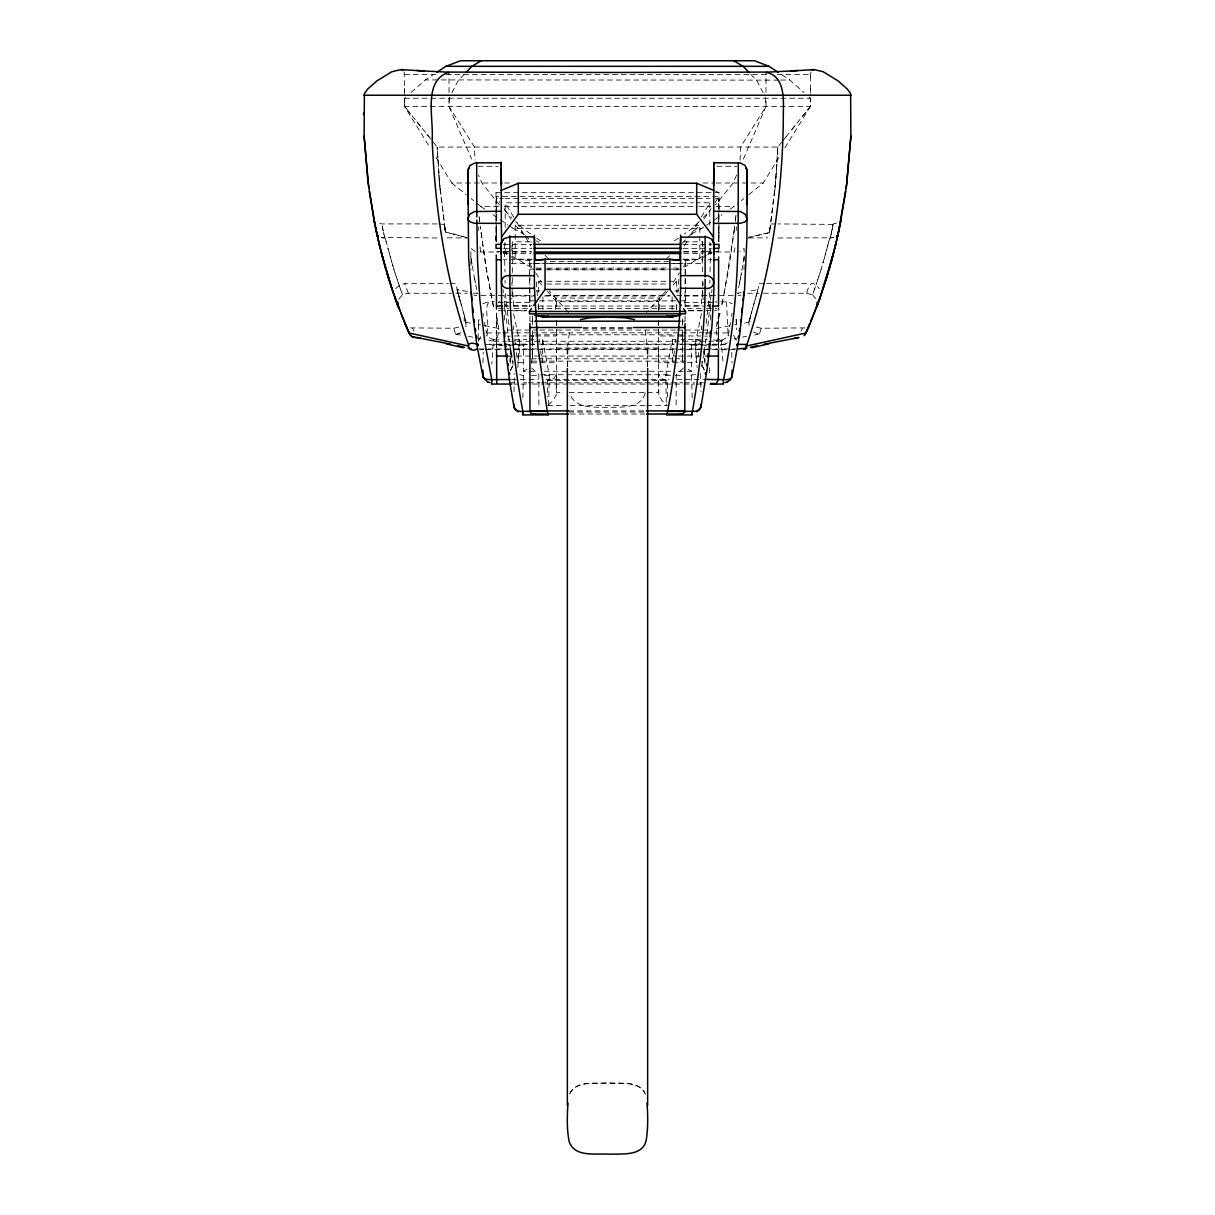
<?xml version="1.0" encoding="UTF-8"?>
<svg xmlns="http://www.w3.org/2000/svg" width="1215" height="1215" viewBox="0 0 1215 1215"><rect width="100%" height="100%" fill="white"/><g stroke="black" fill="none" stroke-linecap="round" stroke-linejoin="round"><path stroke-width="0.75" stroke-dasharray="5 3.75" d="M404.58 88.406L404.58 92.416M404.139 71.867L404.58 95.21M449.003 92.416L449.018 74.419M496.601 344.194L506.989 344.088M526.87 344.483L523.589 345.09L523.589 371.258L536.787 371.258M531.517 340.473L532.504 336.555L532.504 358.85L536.316 358.805M548.633 405.142L549.286 375.329L542.649 339.593L539.749 339.593M556.455 329.827L556.455 392.551L562.834 392.551M556.455 325.012L556.455 320.183M647.641 366.626L647.61 356.253M658.545 329.159L658.545 335.993L675.586 335.993M658.545 325.362L658.545 323.479M658.545 310.19L658.545 301.669L667.506 291.478M667.46 397.153L667.46 380.462L661.157 378.609L658.545 374.19L658.819 394.921L661.689 400.297L666.746 404.975M682.511 330.161L682.481 359.549L683.438 363.315M682.511 323.767L682.541 315.809M682.481 359.306L682.496 336.555L683.483 340.473M682.526 325.438L682.526 319.515M678.198 371.258L691.396 371.258L691.411 345.09L688.13 344.483M718.855 241.952L718.87 226.355M404.549 102.394L404.565 98.4L404.534 106.404L430.125 147.881M449.003 98.4L448.973 106.404L471.587 159.059M567.359 366.626L567.39 356.253M647.641 361.113L647.61 366.079M718.49 337.147L716.607 341.825L712.279 344.68M718.399 347.763L718.612 313.349M718.657 252.052L718.627 248.164M718.642 241.512L718.673 224.912M718.673 221.586L718.688 214.934M718.703 208.297L718.718 198.334L711.762 198.334M404.549 104.399L404.534 106.404L410.685 114.028M512.35 272.54L512.259 241.831L530.955 241.831M709.438 367.796L709.408 376.513M517.955 362.723C517.347 360.794 524.242 334.474 514.902 340.58M542.255 362.678L542.665 339.593M710.016 271.887L710.79 243.015M718.43 346.275L718.43 347.338L718.505 336.601M718.445 334.793L718.597 312.999M486.03 332.971C492.227 328.855 479.424 297.721 494.216 301.806M496.221 214.28L496.176 241.36M496.236 212.473L496.282 198.334L503.238 198.334M512.32 277.612L512.259 286.026M676.588 309.369L676.816 303.78M718.445 345.242L718.445 344.24L708.011 344.088M718.505 337.74L718.505 338.894M683.969 241.831L702.665 241.831L702.574 272.54M718.475 341.005L718.49 340.094M718.46 343.238L718.475 342.266M744.051 269.684L744.127 248.376L739.722 251.566M514.006 391.655L514.416 373.476M522.815 397.943L523.422 375.329L526.657 375.329M512.214 289.367L511.819 299.194M478.103 338.621L478.178 332.925M482.963 362.905L483.266 352.456M486.015 330.07L488.111 337.193L493.487 339.79L491.817 364.029M510.148 363.391L510.543 347.779L511.728 354.537M701.663 326.03L701.602 329.933M709.894 283.247L709.924 280.316M710.547 320.092L710.775 303.628M510.103 361.63L510.361 349.89M709.742 292.375L706.112 324.602M517.894 367.538L519.291 340.352M711.686 345.212L721.513 345.212L721.543 341.749M478.391 329.705L478.923 319.196M496.358 251.976L501.582 251.49M781.883 141.973L777.828 147.061L777.357 157.251M478.376 325.939L478.695 319.575M740.041 160.152L740.527 147.061L766.027 106.404L765.997 98.4M511.834 250.457L512.259 241.831M433.117 141.973L437.172 147.061L777.828 147.061L777.023 163.053M523.407 375.632L519.488 374.584M567.648 346.7L569.729 330.328M777.828 147.061L775.124 187.55L770.097 228.466M736.214 230.486L736.442 226.916M776.947 164.496L774.836 190.527L776.552 170.282M678.866 279.237L677.575 295.685M703.136 282.548L702.893 285.829M711.96 289.55L711.701 292.815M711.018 294.926L707.388 330.693L703.105 358.319M702.543 290.248L701.101 305.846L682.739 305.846M716.121 251.991L734.468 251.991L734.954 246.615M775.641 181.81L769.46 232.551L748.394 237.426M735.986 214.949L735.257 221.768M735.774 217.105L735.303 221.403M734.513 228.283L734.771 226.112M675.859 339.243L675.449 342.554M734.559 227.858L723.776 295.807M700.129 340.899L699.719 344.225M734.316 230L728.514 270.307L721.528 306.453M674.401 350.877L673.718 355.919M698.625 352.563L697.926 357.605M770.75 224L776.051 223.924M770.052 228.769L770.249 227.402M732.053 313.166L731.552 316.371M769.946 229.377L770.082 228.496M769.687 231.078L769.824 230.197M748.364 237.624L769.429 232.703L770.188 227.858M675.251 339.593L672.335 339.593L665.729 375.329L666.367 405.142M769.672 231.154L769.46 232.551M744.172 257.003L740.573 277.795M743.595 260.602L743.869 258.871M810.861 71.867L810.405 78.413M703.272 354.537L704.457 347.779L704.852 363.391M758.707 286.558L748.865 322.036L749.139 326.516M741.196 274.408L741.514 272.692M730.488 322.491L729.683 326.698M832.943 225.276L833.201 223.924L837.621 222.74M833.11 224.395L777.813 223.924M740.239 279.511L740.558 277.84M701.419 313.728L695.299 343.632L697.106 367.538M701.587 366.459L702.832 359.944M739.92 281.227L740.239 279.556M701.769 362.602L702.027 361.25M832.7 226.567L832.928 225.337M739.586 282.958L739.905 281.272M739.571 282.989L738.204 289.823M832.822 225.944L831.91 230.486M832.138 229.346L832.351 228.314M464.115 321.261L464.327 316.173L466.089 325.757L466.332 323.539M831.06 234.541L831.88 230.622M831.622 231.883L830.361 237.791L832.138 237.912M478.391 341.142L481.459 335.173M722.94 299.908L721.467 306.727M728.985 330.07C729.623 338.165 721.406 342.433 713.478 339.775M831.895 237.745L830.149 237.988L830.68 236.302M719.933 313.516C716.592 316.69 711.914 345.835 725.993 340.215M719.979 313.333L717.351 324.299M727.861 335.143L729.03 335.993M759.39 283.703L764.812 283.657M828.858 241.36L829.678 237.988L831.956 237.927M716.288 328.49L730.564 325.544M828.812 241.542L822.13 265.964M827.916 245.081L823.132 262.607M510.497 370.545L513.322 365.092M804.983 327.883L761.213 328.247L759.542 333.791M749.002 321.58L757.932 289.732L747.696 291.403M749.579 319.712L750.688 316.097L750.885 321.246M750.369 317.13L750.035 318.239M821.067 269.426L822.099 266.07M749.898 318.695L749.397 320.304M754.637 335.021L759.527 333.852M753.3 331.984L759.421 334.216M820.003 272.874L821.051 269.517M818.895 276.306L819.973 272.95M817.771 279.723L818.88 276.367M816.632 283.125L817.756 279.769M645.241 393.068C640.73 409.182 620.652 406.934 607.5 407.389C594.348 406.934 574.27 409.182 569.759 393.068M813.048 293.24L816.617 283.171M763.43 293.24L806.669 293.24C808.962 285.51 810.785 278.159 819.305 288.654M814.263 289.899L815.447 286.543M478.649 340.139L479.363 338.21M812.516 294.683L816.207 299.209M510.634 370.013L512.533 366.049M531.562 363.315L532.504 348.234M531.76 362.814L556.455 362.723L556.455 344.27M569.759 1093.925C576.123 1079.998 594.97 1083.962 607.5 1082.899C619.984 1083.917 638.012 1080.15 645.089 1093.272M736.579 175.021L733.146 182.994L715.453 205.016M743.413 159.059L765.982 106.404L765.404 97.109M802.31 328.278L801.019 331.194M398.793 299.209L402.013 295.26L407.101 293.316L451.57 293.24M569.911 1093.272C576.867 1080.256 595.456 1084.266 607.5 1082.899C619.483 1084.312 639.12 1080.089 645.241 1093.925M449.596 97.109L449.018 106.404L474.473 147.061L474.959 160.152M451.889 92.704L458.207 80.57L464.191 74.343M701.328 217.151L709.818 202.799L697.03 202.799M683.422 367.993L676.223 374.676L676.132 406.858M684.318 245.855L687.72 240.114M691.138 234.374L697.942 222.892M748.729 194.734L763.278 182.994L778.982 157.464M784.875 147.881L810.405 106.404L810.451 104.399M673.171 282.442L679.352 272.935M683.483 266.601L685.549 263.427L679.899 263.427M703.865 219.232L710.927 208.676M714.952 202.647L718.991 196.602L496.009 196.602L500.048 202.647M782.9 140.712L787.988 134.349M792.058 129.276L796.129 124.188M785.953 136.9L808.415 108.94M802.264 116.564L810.466 106.404L810.435 98.4L810.435 100.405M395.695 288.654L399.659 285.009L404.792 283.657L448.396 283.657M673.11 285.085L676.466 281.257L669.571 281.257M665.896 291.038L646.608 312.468M682.04 243.425L687.113 238.231M688.389 236.94L699.825 225.261L515.206 225.261L515.206 259.175L531.259 260.618M699.232 221.495L692.413 228.314L684.409 233.918M703.333 217.409L710.168 210.575M666.033 259.327L670.042 255.347M485.97 335.993L487.139 335.143M809.114 97.079L810.405 98.218L810.405 106.404L404.534 106.404L404.595 98.218L405.886 97.079M411.065 92.492L425.311 79.917L433.056 74.814M727.481 342.919L721.513 345.136L723.183 364.029M710.38 304.692L707.813 305.557M526.961 369.132L523.589 371.258M730.154 209.223L737.809 203.558M741.454 200.612L743.869 198.653M482.811 303.704L488.476 301.806M674.401 240.919L678.395 238.125M691.563 233.918L701.966 228.314L722.09 214.675M548.345 404.914L553.311 400.297L556.181 394.921L556.455 374.114L553.843 378.609L547.54 380.462L547.54 397.153M460.819 332.576L459.938 333.062M489.007 340.215C503.177 345.85 498.332 316.401 495.021 313.333M703.029 256.031L684.318 267.103M708.117 253.024L709.818 252.006L709.818 242.787M706.219 255.56L699.825 259.175L683.817 260.618M707.813 254.664L712.597 251.945M496.009 240.95L496.009 192.653L499.441 191.211M695.512 374.584L688.343 375.329M458.845 327.017L453.772 328.247L410.017 327.883M833.809 237.381L832.564 237.654M833.718 237.411L832.746 237.624M741.074 295.139L738.128 295.534M734.225 338.59L736.275 338.21M741.317 292.526L737.49 293.24L741.803 293.24M734.619 324.8L736.639 324.435M742.411 337.071L746.496 336.358M744.719 323.053L748.744 322.4M455.838 334.262L459.543 333.244L455.61 334.277L453.772 328.247M455.974 334.247L460.364 335.021M668.964 261.62L546.127 261.62M513.337 305.861L532.261 305.846M707.662 336.13L704.746 336.13M479.925 252.006L498.879 251.991M778.724 80.129L425.311 79.917M780.546 80.099L789.689 79.917L803.935 92.492M510.254 336.13L507.338 336.13M437.02 237.988L381.191 237.381M383.15 237.943L384.806 237.791L383.09 230.486M518.927 362.678L527.674 362.678M687.326 362.678L697.121 362.738M555.771 380.462L659.532 380.462M385.125 237.988L386.188 241.542M486.926 332.925L501.218 332.925M691.578 375.359L692.186 397.943M404.595 74.419L437.916 74.419M446.239 74.419L768.761 74.419M777.084 74.419L810.405 74.419L810.42 95.21M404.595 98.218L810.405 98.218M478.194 166.273L498.104 166.273M716.896 166.273L736.806 166.273M436.018 157.464L451.722 182.994L502.63 182.994M504.529 182.994L512.077 182.994M702.923 182.994L714.253 182.994M716.151 182.994L763.278 182.994M496.009 192.653L718.991 192.653L718.991 240.95M504.969 198.334L710.031 198.334M505.182 227.402L505.182 202.799L693.37 202.799M477.191 203.558L480.821 206.489L500.732 206.489M504.514 206.489L519.625 206.489M521.524 206.489L697.258 206.489M699.141 206.489L710.486 206.489M716.075 206.489L734.179 206.489M437.187 223.924L381.799 223.924L377.379 222.74M438.949 223.924L444.31 224.502M509.009 225.595L513.034 228.314L701.966 228.314M447.317 237.791L468.033 237.988M748.698 237.988L767.683 237.791M777.98 237.988L829.966 237.791M503.572 244.382L531.912 244.382M683.088 244.382L711.428 244.382M503.572 248.331L531.912 248.331M683.088 248.331L711.428 248.331M503.314 251.49L531.107 251.49M683.893 251.49L702.999 251.49M704.73 251.49L711.686 251.49M713.418 251.49L718.627 251.49M503.466 251.991L510.862 252.006M512.487 252.006L531.714 252.006M683.286 252.006L711.534 251.991M503.238 253.54L531.046 253.54M683.954 253.54L703.075 253.54M708.284 253.54L711.762 253.54M532.17 259.175L515.206 259.175L508.812 255.56M682.876 259.175L699.825 259.175L699.825 225.261M503.314 259.721L506.792 259.721M510.27 259.721L531.092 259.721M683.908 259.721L702.999 259.721M708.208 259.721L711.686 259.721M533.218 263.427L678.016 263.427M511.242 263.609L531.866 263.609M535.299 263.609L542.179 263.609M547.327 263.609L667.612 263.609M669.328 263.609L703.698 263.609M536.134 268.105L541.769 268.105M547.403 268.105L667.597 268.105M673.231 268.105L678.866 268.105M534.797 269.107L529.953 269.107L529.953 273.071M536.407 269.107L681.812 269.107M536.164 269.852L541.799 269.852M547.433 269.852L667.567 269.852M673.201 269.852L678.836 269.852M538.534 292.116L538.534 281.257L545.429 281.257M547.145 281.257L667.855 281.257M450.188 283.657L455.595 283.657L465.998 321.58L456.977 289.367M766.604 283.657L810.208 283.657M546.644 284.021L668.387 284.021M536.18 290.886L539.931 290.886M675.069 290.886L678.821 290.886M455.898 293.24L467.426 293.24M473.197 293.24L477.51 293.24L473.683 292.526M747.574 293.24L759.102 293.24M480.836 295.534L534.448 295.534M545.839 295.534L669.192 295.534M676.785 295.534L682.481 295.534M684.379 295.534L734.164 295.534M512.138 296.02L534.266 296.02M544.472 296.02L670.452 296.02M684.06 296.02L702.786 296.02L703.181 300.044M529.953 300.88L537.516 300.88M539.399 300.88L679.382 300.88M681.266 300.88L685.047 300.88M498.53 301.806L499.957 301.806M504.271 301.806L507.141 301.806M547.494 291.478L556.455 301.669L658.545 301.669L658.545 309.992M707.859 301.806L710.729 301.806M715.043 301.806L716.47 301.806M720.784 301.806L727.952 301.912L732.189 303.704M498.302 302.474L532.474 302.474M684.334 302.474L706.006 302.474M707.798 302.474L716.835 302.474M504.073 306.043L511.667 306.043M513.565 306.043L530.636 306.043M538.23 306.043L676.77 306.043M684.364 306.043L705.232 306.043M707.13 306.043L710.927 306.043M498.256 308.61L508.66 308.61M513.869 308.61L527.735 308.61M538.139 308.61L676.877 308.61M687.28 308.61L701.146 308.61M706.355 308.61L716.759 308.61M498.393 310.63L526.611 310.615M688.389 310.615L716.607 310.63M512.533 310.797L526.353 310.797M688.601 310.797L702.407 310.797M529.953 321.2L533.188 321.2M681.812 321.2L685.047 321.2M583.261 327.503L631.739 327.503M583.124 328.551L631.876 328.551M507.308 330.04L537.881 330.04M539.582 330.04L675.419 330.04M677.12 330.04L707.692 330.04M502.995 332.925L513.641 332.834M515.524 332.834L703.288 332.834M704.882 332.925L712.005 332.925M713.782 332.925L728.97 332.971M535.618 334.808L675.601 334.808M677.484 334.808L683.164 334.808M514.294 335.963L526.535 335.963M531.122 335.963L534.175 335.963M680.825 335.963L683.878 335.963M688.465 335.963L700.706 335.963M529.953 335.993L533.734 335.993M535.633 335.993L556.455 335.993L556.455 329.159M677.484 335.993L683.164 335.993M493.487 339.79L501.522 339.775M507.946 339.775L509.556 339.775M514.37 339.775L526.642 339.593M531.016 339.593L533.932 339.593M681.068 339.593L683.984 339.593M688.358 339.593L700.63 339.775M705.444 339.775L707.054 339.775M493.928 341.248L506.351 341.248M508.128 341.248L706.872 341.248M708.649 341.248L721.072 341.248M512.198 344.088L534.721 344.088M538.184 344.088L675.084 344.088M676.816 344.088L699.354 344.088M485.757 344.361L503.147 344.361M504.878 344.361L534.448 344.361M541.404 344.361L673.596 344.361M680.552 344.361L710.122 344.361M711.853 344.361L727.512 344.361M496.434 313.349L496.555 345.09L501.962 345.09M509.176 345.09L514.583 345.09M523.589 345.09L516.375 345.09L519.701 345.212M691.411 345.09L698.686 345.09L695.299 345.212M700.493 345.09L705.945 345.09M503.314 345.212L492.272 345.121L487.519 342.919M508.234 345.212L509.875 345.212M705.125 345.212L706.766 345.212M556.455 347.991L658.545 347.991L658.545 362.723L685.047 362.723M479.12 348.963L735.88 348.963M479.804 349.449L483.524 349.449M485.393 349.449L492.85 349.449M494.702 349.449L502.159 349.449M504.028 349.449L511.485 349.449M513.337 349.449L526.384 349.449M528.252 349.449L535.709 349.449M537.562 349.449L673.657 349.449M677.438 349.449L735.197 349.449M507.992 356.056L540.204 356.056M542.103 356.056L676.679 356.056M678.577 356.056L707.009 356.056M538.215 358.805L672.989 358.805M674.887 358.805L682.481 358.805M531.836 361.144L685.047 361.144M544.335 371.258L670.665 371.258M540.751 374.721L670.498 374.721M531.502 375.329L539.597 375.329M544.442 375.329L549.286 375.329M665.714 375.329L670.558 375.329M675.403 375.329L683.498 375.329M511.53 379.46L538.367 379.475M545.945 379.475L669.055 379.475M676.634 379.475L703.47 379.46M547.54 380.462L554.526 380.462M659.912 380.462L667.46 380.462M510.011 382.786L514.993 382.786M523.301 382.786L526.627 382.786M528.282 382.786L539.916 382.786M541.586 382.786L563.183 382.786M566.509 382.786L669.526 382.786M671.181 382.786L682.815 382.786M684.47 382.786L694.448 382.786M699.43 382.786L703.637 382.786M513.611 384.062L519.245 384.062M521.129 384.062L530.515 384.062M532.398 384.062L543.652 384.062M545.535 384.062L568.073 384.062M569.941 384.062L694.783 384.062M696.666 384.062L702.361 384.062M569.212 392.551L645.788 392.551M647.382 392.551L658.545 392.551L658.545 329.827M547.54 405.43L562.53 405.43M570.017 405.43L644.983 405.43M646.851 405.43L667.46 405.43M568.726 410.898L646.274 410.898M568.954 412.052L646.046 412.052M570.351 414.011L644.649 414.011M513.854 305.846L512.457 290.248M806.669 293.24L812.44 294.896M383.105 237.745L384.684 237.791L384.274 236.105M476.872 295.534L473.926 295.139M761.213 328.247L756.14 327.017M382.664 237.882L381.282 237.411M467.304 291.403L457.068 289.732L457.584 291.737M458.359 289.929L457.083 289.732L461.305 305.709M470.281 323.053L466.256 322.4L466.317 323.205M468.504 336.358L472.589 337.071M507.232 305.572L504.62 304.692M478.361 324.435L480.381 324.8M484.436 325.544L498.712 328.49M478.725 338.21L480.776 338.59M466.606 237.426L445.465 232.019L466.636 237.624M475.278 251.566L470.873 248.376L470.949 269.684M715.559 191.211L718.991 192.653M691.396 371.258L688.024 369.132M700.144 340.595L695.633 339.593L696.073 362.678M513.034 228.314L523.437 233.918M536.423 240.919L539.02 242.332M502.418 251.945L507.217 254.664M531.532 267.604L511.971 256.031M506.883 253.024L505.182 252.006L505.182 242.787M781.944 74.814L789.689 79.917M480.821 206.489L484.846 209.223M492.91 214.675L507.673 224.684M530.591 233.918L522.587 228.314L515.768 221.495M536.605 238.125L540.599 240.919M451.722 182.994L466.271 194.734M471.131 198.653L473.546 200.612M545.049 255.347L549.058 259.327M504.832 210.575L511.667 217.409M733.541 335.173L736.609 341.142M515.206 225.261L524.121 234.343M525.396 235.634L531.76 242.119M750.809 74.343L756.793 80.57L763.111 92.704M701.678 365.092L704.503 370.545M568.468 312.468L549.134 291.038M541.89 285.085L538.534 281.257M406.585 108.94L422.942 129.276M499.547 205.016L481.854 182.994L478.421 175.021M416.821 121.652L432.1 140.712M427.012 134.349L429.047 136.9M504.088 208.676L511.166 219.232M702.467 366.049L704.366 370.013M529.451 263.427L531.532 266.601M535.663 272.935L541.86 282.442M523.862 234.374L515.357 220.021M525.579 237.244L530.682 245.855M513.672 217.151L505.182 202.799M531.578 367.993L538.868 374.721L538.868 406.858M413.981 331.194L412.69 328.278M408.331 293.24L404.792 283.687M735.637 338.21L736.351 340.139M402.53 294.789L398.368 283.125M399.538 286.512L400.737 289.884M397.229 279.723L398.383 283.171M396.105 276.306L397.244 279.769M394.996 272.874L396.12 276.367M393.933 269.426L395.027 272.95M393.949 269.517L387.038 244.914M392.901 266.07L387.95 248.452M645.271 330.328L647.352 346.7M386.142 241.36L387.084 245.081M497.664 324.344L495.659 316.082M493.533 306.727L485.924 266.89L480.229 226.112M493.472 306.453L486.486 270.307L480.441 227.858M383.986 234.723L383.378 231.883M383.12 230.622L381.89 224.441M476.796 289.838L475.414 282.958M382.679 228.42L382.892 229.468M485.317 326.698L484.512 322.491M382.3 226.567L382.467 227.387M512.973 361.25L513.231 362.602M475.08 281.227L475.43 282.989M513.581 313.728L519.245 340.094M512.168 359.944L513.413 366.459M475.095 281.272L474.427 277.795M474.761 279.556L471.967 263.959M511.895 358.319L507.612 330.693L503.982 294.926M471.678 262.227L471.982 264.065M471.693 262.334L471.116 258.749M471.405 260.602L470.828 257.003M483.449 316.371L482.947 313.166M445.419 231.792L445.1 229.757M445.176 230.197L445.328 231.199M445.161 230.06L445.282 230.896M439.298 181.081L445.571 232.703M444.963 228.784L445.146 229.984M444.903 228.39L445.055 229.377M444.842 228.01L445.009 229.073M444.781 227.645L444.903 228.466M444.736 227.296L444.857 228.162M444.751 227.402L444.508 225.823M508.888 324.602L505.258 292.375M517.074 357.605L516.375 352.563M444.812 227.858L439.359 181.81L437.172 147.061L437.643 157.251M541.283 355.919L540.599 350.877M726.524 301.806L727.998 332.925M515.281 344.225L514.871 340.899M539.551 342.554L539.141 339.243M479.743 221.768L479.014 214.949M479.697 221.403L479.226 217.105M538.184 303.78L538.412 309.369M439.359 181.81L440.164 190.527L437.172 147.061M480.046 246.615L480.532 251.991M537.425 295.685L536.134 279.237M439.238 180.367L438.448 170.282M504.21 243.015L504.984 271.887M503.299 292.815L503.04 289.55M512.107 285.829L511.864 282.548M736.077 319.196L736.609 329.705M478.558 226.916L478.786 230.486M736.305 319.575L736.624 325.939M702.665 241.831L703.166 251.794M731.734 352.456L732.038 362.905M700.584 373.476L700.994 391.655M672.335 339.593L672.745 362.678M496.191 239.446L496.13 237.593L496.191 240.904M704.639 349.89L704.897 361.63M513.398 329.933L513.337 326.03M721.513 339.881L721.528 341.035M702.786 296.02L702.71 289.367M505.076 280.316L505.106 283.247M504.453 320.092L504.286 304.282M702.665 286.026L702.604 277.612M567.39 366.079L567.359 361.113M496.16 235.33L496.206 242.028M496.449 313.075L496.57 333.426M496.555 345.09L496.57 347.854L496.586 336.479M718.855 209.117L718.718 198.334L718.718 208.676M532.504 355.539L532.519 358.805L532.504 330.161M810.42 88.406L810.42 92.416M765.997 92.416L765.982 74.419M532.459 315.809L532.489 323.767M532.474 319.515L532.474 325.438M532.504 336.555L532.504 342.129M496.312 214.934L496.328 221.586M496.328 228.223L496.358 241.512M718.718 212.124L718.718 222.482M718.718 225.929L718.718 239.735M709.818 202.799L709.818 227.402M685.549 261.043L685.549 306.393M685.047 269.107L685.047 275.577M685.047 278.812L685.047 285.282M685.047 290.947L685.047 306.772M685.047 316.022L685.047 321.945M676.466 281.257L676.466 292.116M676.466 305.208L676.466 309.597M672.138 296.885L672.138 309.734M659.669 309.339L659.669 298.055L555.377 298.055L555.377 309.339M658.545 320.183L658.545 324.997M556.455 301.669L556.455 310.19M556.455 323.479L556.455 325.362M542.892 296.885L542.892 309.734M538.534 305.208L538.534 309.597M529.953 275.577L529.953 285.282M529.953 288.517L529.953 306.772M529.953 316.022L529.953 321.945M529.451 261.043L529.451 306.393M496.282 198.334L496.282 212.124M496.282 215.587L496.282 222.482M496.282 225.929L496.282 239.735M466.089 325.726L465.846 326.562L466.074 325.833"/><path stroke-width="1.5" d="M368.798 188.143L364.105 136.186L364.394 93.525L367.75 89.014L376.893 80.904L391.792 71.761L400.859 69.589L424.415 71.047L416.912 70.47M491.741 379.688L510.011 379.46M496.722 383.363L496.601 350.36M509.905 283.596C509.92 326.471 515.054 369.208 522.83 411.338L547.282 411.338L548.162 414.68M509.905 275.896L509.875 235.756M518.152 411.915L514.127 407.45L509.814 382.619L504.605 342.873L501.643 305.041L501.005 243.076L503.83 238.687L509.89 236.788M522.815 413.723L522.83 414.558L522.83 411.733M534.372 235.467L534.372 235.285M647.641 368.464L647.641 1105.453M680.628 235.832L680.613 235.103M680.597 285.039L680.628 236.773L679.975 260.101M705.125 236.075L705.095 276.792M713.691 211.835L713.433 242.894M713.843 162.461L713.812 165.802M723.259 381.738L723.244 383.636M738.204 213.172L738.204 214.083M732.068 370.302L731.962 376.878L739.601 335.355L744.567 289.519L746.891 238.292L747.21 169.903L744.992 165.407L740.391 162.992L713.828 162.78M476.812 220.158L477.571 261.544L479.834 299.665L484.755 342.098L491.741 379.46L490.161 379.657L485.21 379.141L483.054 376.923L477.009 345.713L472.817 315.125L468.656 257.504L467.76 170.267L470.008 165.407L475.338 162.871L501.172 162.78L501.188 165.802M491.741 380.022L491.756 383.697M501.157 162.111L501.309 211.273L474.503 211.531L469.765 214.28L467.881 219.004M692.186 414.133L692.17 414.452M692.17 414.528L692.186 413.085M713.843 163.63L713.691 211.273L740.497 211.531L745.235 214.28L747.119 219.11M718.521 306.21L718.627 259.676L713.418 259.721M718.399 350.36L718.308 379.475M476.675 162.84L476.796 212.154M476.796 211.683L476.812 216.893M509.905 276.154L509.905 282.67M705.095 279.237C705.566 324.116 699.749 368.828 692.17 412.933M718.49 309.992L718.505 308.23M522.83 411.445C517.469 411.824 512.776 409.926 513.991 404.322M680.582 285.571L680.567 287.985M701.009 404.322L700.979 407.055L707.54 366.383L712.005 325.741L713.888 290.051L713.995 243.076L711.793 239.173L707.069 237.031L680.597 237.153M713.812 168.05L713.585 185.849M738.204 214.645L738.204 222.072M718.308 379.946L716.106 383.667L710.654 383.348M680.567 288.137C680.111 329.554 674.765 376.468 666.883 414.588M736.928 344.468L736.898 345.333M718.688 256.972L718.657 258.279M534.387 275.835L534.403 236.545M710.365 331.224L710.152 336.995M743.732 292.177L743.474 296.232M567.42 353.869L567.542 349.1M680.613 275.668L705.095 275.638C716.516 275.228 716.349 290.142 705.095 288.289L680.552 288.289M685.047 323.555L684.774 412.31L681.949 414.026L646.517 414.011M713.843 253.92L714.01 243.38L712.309 240.403M746.314 345.85L746.04 348.022M746.648 204.53L747.255 170.51L745.964 168.384M846.202 188.143L850.895 136.186L850.606 93.525L847.25 89.014L838.107 80.904L823.208 71.761L814.141 69.589L790.585 71.047L798.088 70.47M850.895 136.186L846.673 184.604L838.289 233.022M746.268 346.7C763.673 294.273 774.988 239.704 779.924 184.604C781.898 163.433 783.052 142.185 783.295 120.908C782.976 104.171 787.138 77.395 766.711 72.414L766.179 73.189M567.937 1103.129C567.223 1116.053 566.585 1129.282 569.273 1142.024C575.272 1157.849 596.307 1153.081 609.702 1154.25C622.308 1153.536 642.917 1156.467 646.228 1140.08C648.172 1127.885 647.853 1115.416 647.063 1103.129M743.383 297.098L743.261 298.389M743.185 299.239L743.048 300.53M742.304 307.623L741.773 312.346M397.913 302.322L398.52 307.395L398.019 306.059M709.393 343.708L708.998 347.004M708.163 353.687L707.722 357.043M740.588 321.808L740.892 319.439M706.538 365.518L706.781 363.817M845.746 191.423L839.884 225.398M739.252 331.255L739.601 328.885M705.49 372.625L705.277 373.992M738.158 338.332L738.523 335.963M737.171 344.225L736.913 345.698M667.703 411.414L695.542 411.338L699.491 409.835L700.979 407.01L696.954 411.87M841.388 217.728L840.795 220.857M840.598 221.829L840.765 220.963M840.598 221.844L837.454 236.803M840.355 223.028L839.595 226.81M839.55 226.992L838.517 231.928M838.441 232.308L837.014 238.763M838.244 233.204L834.705 248.483M838.077 233.994L837.955 234.237M837.97 234.465L837.667 235.877M837.348 237.274L836.649 240.357M836.482 241.026L829.891 266.677M809.327 325.134L816.951 306.15L817.087 302.322M835.631 244.671L833.885 251.748M747.043 219.687L744.825 221.996L740.254 223.287L713.676 223.378M833.854 251.915L831.045 262.562M833.885 251.794L819.836 298.252M816.829 306.302L816.708 306.727M832.928 255.515L827.992 273.238M828.995 269.791L830.012 266.237M828.114 272.828L823.314 288.107M825.836 280.27L827.962 273.314M826.899 276.838L822.449 290.719M746.602 344.468L737.945 344.361M821.264 294.182L822.433 290.75M820.49 296.399L820.019 297.766M821.401 293.772L819.183 300.075M819.32 299.725L820.11 297.478M818.971 300.682L819.852 298.237M819.624 298.844L810.709 321.884M818.864 300.956L817.012 305.983M818.743 301.29L817.452 304.828M818.5 301.958L816.845 306.423L817.163 305.572M809.934 323.706L805.864 333.016L746.314 346.047M809.737 324.192L805.864 333.016M808.841 326.273L806.502 331.574M805.985 332.743L804.224 335.689L805.53 333.745M683.468 308.549L685.549 311.48L685.549 313.865L529.451 313.865L529.451 311.48L531.532 308.549M533.613 305.618L545.064 289.489L545.064 259.22L669.936 259.22L680.339 260.435M501.582 236.864L518.304 214.28L518.304 183.252L696.696 183.252L713.843 190.482M465.892 72.551L471.876 66.324L481.201 60.75M502.691 240.403L500.99 243.38L501.157 253.92M836.543 236.166L837.287 235.391L836.543 235.983M469.036 168.384L467.745 170.632L468.352 204.53M477.055 344.361C463.31 339.076 467.881 354.37 477.237 348.963M471.496 349.009L468.094 348.128M436.929 72.262L445.951 66.324L460.546 60.75L754.454 60.75L769.049 66.324L778.071 72.262M727.314 381.966L730.306 379.855L732.007 376.802L730.731 378.685L727.512 379.642L704.989 379.46M501.157 190.482L518.304 183.252M726.904 382.133L724.884 382.649M812.152 70.288L814.141 69.589M535.329 413.692L533.279 414.026L568.483 414.011M580.345 319.621L589.548 317.814L605.207 317.145M534.494 315.065L542.892 317.085L672.138 317.085L680.506 315.065M737.763 348.963L746.906 348.128M751.721 347.733L768.913 343.784M750.384 347.308L757.294 345.728M764.174 344.194L798.954 337.557M794.731 338.089L798.316 337.512M542.892 317.085L548.254 316.173M534.661 260.435L545.064 259.22M420.269 338.089L416.623 337.527L450.826 344.194M416.684 337.512L415.743 337.557M792.104 70.926L768.609 72.08L607.5 72.49L446.391 72.08L422.896 70.926M544.138 315.915L538.534 316.204L676.466 316.204L670.862 315.915M533.279 414.026L530.894 413.267L529.953 411.034L529.953 323.555M522.83 414.923L548.451 414.892M445.951 66.324L769.049 66.324M363.892 95.226L851.107 95.226M518.304 214.28L696.696 214.28L713.418 236.864M501.567 242.894L501.324 223.378L474.609 223.271L470.144 221.965L467.957 219.657M509.89 236.864L534.403 236.879L535.025 260.101M501.673 244.382L496.009 244.382L496.009 248.331L501.673 248.331M533.81 244.382L681.19 244.382M713.327 244.382L718.991 244.382L718.991 248.331L713.327 248.331M533.81 248.331L681.19 248.331M534.418 252.006L680.582 252.006M534.509 253.54L680.491 253.54M496.297 255.028L496.373 259.676L501.582 259.721M534.57 259.721L543.257 259.721M671.743 259.721L680.43 259.721M534.387 275.668L509.905 275.638C498.697 274.347 498.575 289.702 509.905 288.289L534.448 288.289L537.926 347.186L547.297 411.46M545.064 289.489L669.936 289.489L681.387 305.618M496.373 259.721L496.479 306.043L502.175 306.043M712.825 306.043L718.521 306.043M529.451 311.48L685.549 311.48M534.797 321.2L680.203 321.2M529.953 327.503L581.651 327.503M633.349 327.503L685.047 327.503M496.616 356.056L507.992 356.056M707.009 356.056L718.384 356.056M491.771 384.062L511.743 384.062M710.046 384.062L723.229 384.062M529.953 410.898L568.726 410.898M646.274 410.898L685.047 410.898M666.549 414.892L692.17 414.923M609.793 317.145L625.452 317.814L634.655 319.621M681.721 414.026L679.671 413.692M490.116 382.649L488.096 382.133M666.792 316.189L672.138 317.085M446.087 343.784L463.28 347.733M457.706 345.728L464.616 347.308M468.686 346.047L409.136 333.016L406.159 326.273M400.859 69.589L402.848 70.288M743.99 349.297C746.967 348.629 745.235 349.586 743.504 349.009M487.686 381.966L483.13 377.425L482.932 370.302M733.799 60.75L743.124 66.324L749.108 72.551M377.5 235.087L378.108 235.832L377.212 234.617M448.821 73.189L448.289 72.414C422.926 81.223 433.77 117.809 432.16 139.679C435.016 209.056 445.541 278.615 468.352 344.361M409.88 334.55L412.174 336.707L415.469 337.542L412.128 336.677L409.88 334.55L400.722 313.106M409.759 334.338L409.015 332.743M408.498 331.574L405.066 323.706M405.673 325.134L392.658 291.023L381.115 251.794M399.856 310.888L396.5 301.958M396.789 302.732L397.988 305.983M397.609 304.965L397.153 303.735M396.925 303.127L396.136 300.956M396.697 302.52L396.257 301.29M396.029 300.682L395.376 298.844M395.817 300.075L393.599 293.772M394.89 297.478L395.68 299.725M394.981 297.766L394.51 296.399M392.551 290.719L393.736 294.197M376.923 233.994L377.242 235.406M392.567 290.75L387.008 273.238M391.686 288.107L386.886 272.828M388.101 276.838L389.18 280.331M383.955 262.562L387.038 273.314M384.958 266.131L385.975 269.684M385.109 266.677L379.323 244.473M384.001 262.683L382.042 255.363M383.029 259.114L381.115 251.748M380.204 248.118L381.146 251.915M380.295 248.483L377.819 238.003M380.249 248.3L378.457 240.828M376.847 233.629L376.589 232.414M378.518 241.026L377.09 234.723M378.078 239.158L377.713 237.533M374.402 221.829L377.986 238.763M377.5 236.591L376.073 229.984M376.756 233.219L376.437 231.731M374.205 220.857L376.483 231.944M375.724 228.344L376.103 230.182M375.769 228.526L374.858 224.092M375.146 225.565L374.615 222.907M374.645 223.074L367.902 181.187L364.105 136.186M374.235 220.963L373.628 217.774M374.402 221.844L369.254 191.423M478.087 345.698L477.829 344.225M476.477 335.963L476.842 338.332M509.723 373.992L509.51 372.625M475.399 328.885L475.748 331.255M508.219 363.817L508.462 365.518M507.278 357.043L506.837 353.687M474.108 319.439L474.412 321.808M506.002 347.004L505.607 343.708M473.227 312.346L472.696 307.623M504.848 336.995L504.635 331.224M534.448 288.289L534.418 287.317M471.952 300.53L471.268 292.177M478.103 345.333L478.072 344.468M647.458 349.1L647.58 353.869M501.415 185.849L501.188 168.05M738.325 162.901L738.204 212.154M496.495 309.096L496.479 306.043M534.418 286.953L534.387 276.154M738.204 222.679C738.28 275.744 734.27 329.022 723.259 380.948M501.324 223.378L501.309 211.835M363.589 113.238L363.589 114.514M718.308 378.822L718.308 379.763M696.696 183.252L696.696 214.28M669.936 259.22L669.936 289.489M567.359 368.464L567.359 1105.453"/></g></svg>
